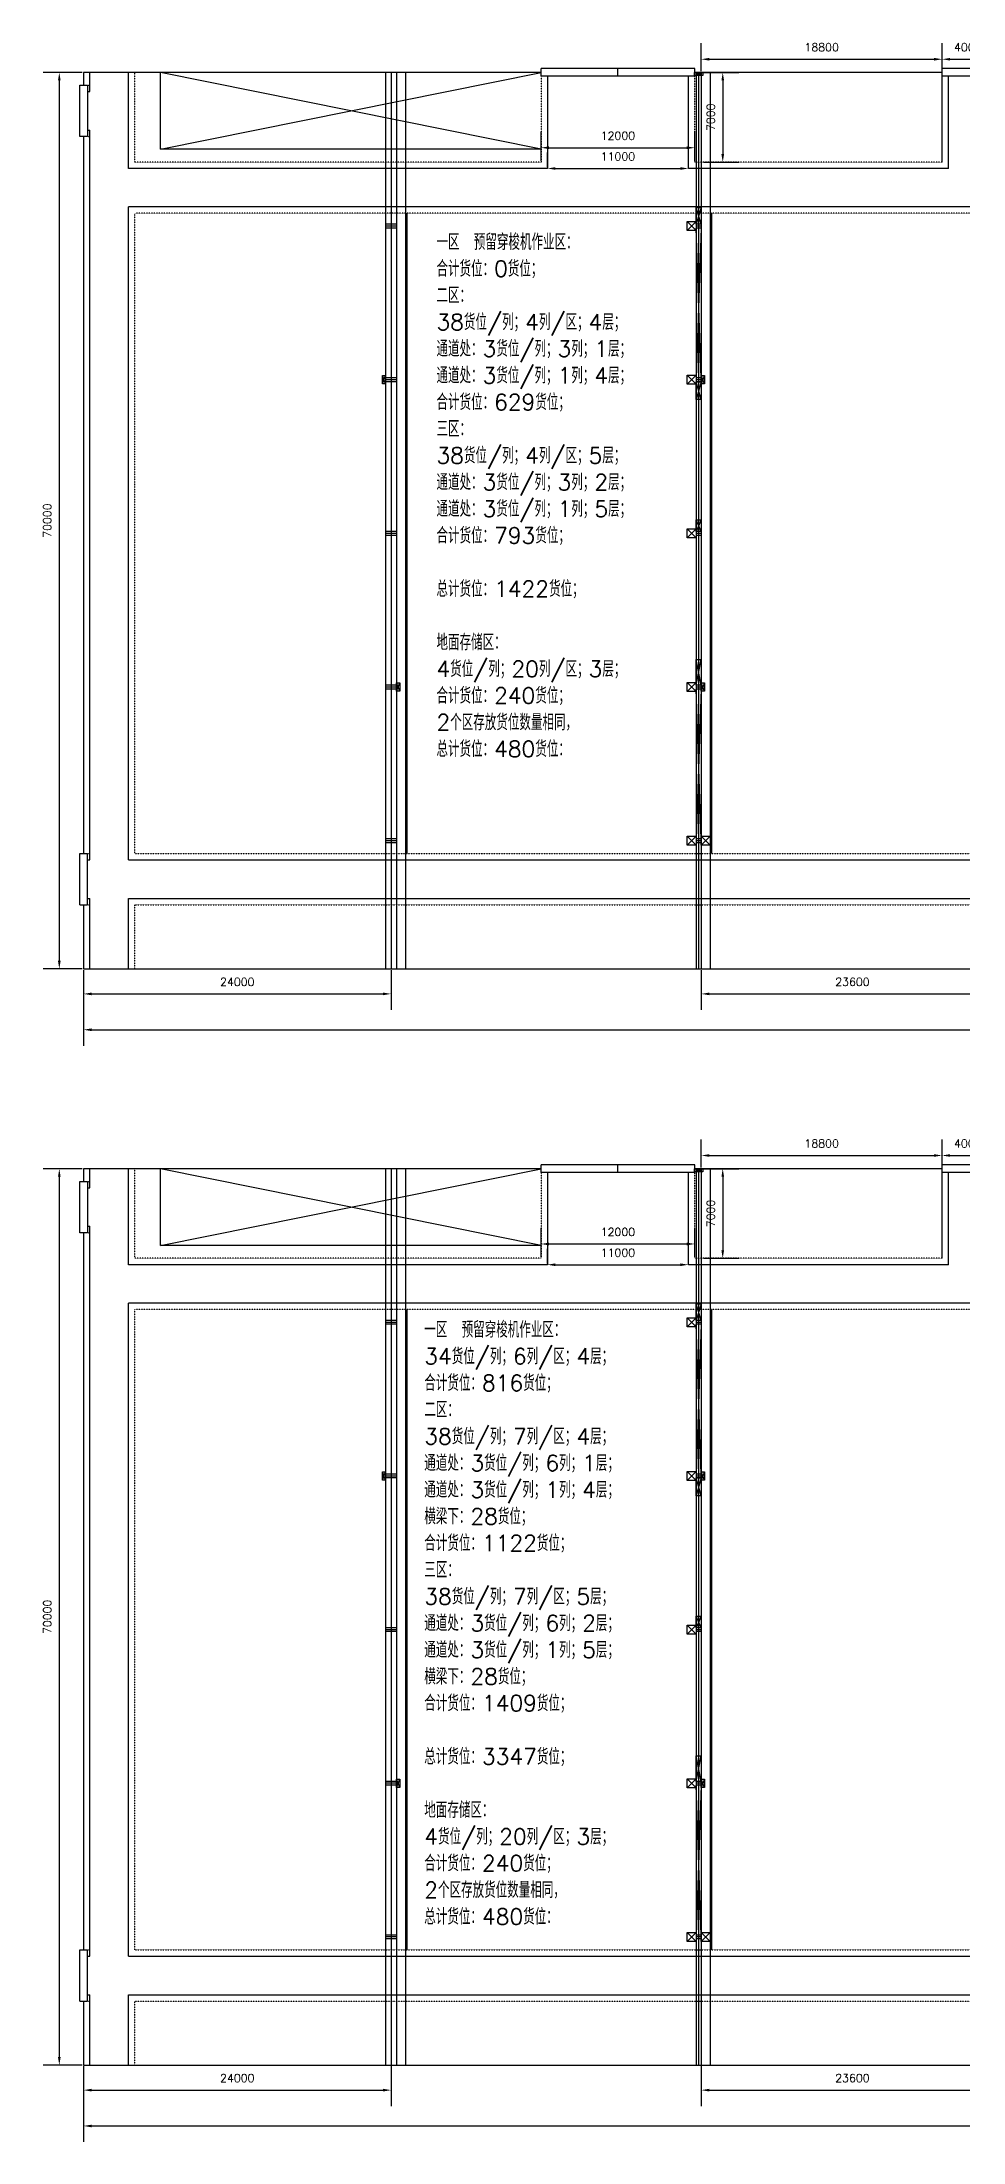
# Model space of a CAD drawing. Header units: millimetres. Extents: x 6622 to 532820, y 3370 to 359312.
# Drawn here: x 6622 to 78485, y 3370 to 167368 of the extents above; entities that cross this region are included whole.
import ezdxf

# ---------------------------------------------------------------- set-up
doc = ezdxf.new("R2010")
doc.units = ezdxf.units.MM
doc.linetypes.add('ACAD_ISO03W100', pattern=[30, 12, -18])
doc.styles.get("Standard").update_dxf_attribs({"font": 'txt', "bigfont": 'gbcbig.shx'})
doc.dimstyles.new('ISO-25', dxfattribs={"dimtxt": 625, "dimasz": 625, "dimexe": 1250, "dimexo": 100, "dimgap": 625, "dimtad": 1, "dimtxsty": 'Standard', "dimcen": 2.5, "dimadec": 0, "dimazin": 0, "dimtfac": 1, "dimtmove": 0, "dimatfit": 3, "dimfxl": 1, "dimarcsym": 0})

# ---------------------------------------------------------------- blocks, each defined once
blk = doc.blocks.new('*D10')
at = {"color": 0, "lineweight": -2, "transparency": 16777216}
for p, q in [((58260, 79380), (60990, 79380)), ((59740, 78755), (59740, 73005)), ((58260, 72380), (60990, 72380))]:
    blk.add_line(p, q, dxfattribs=at)
at = {"color": 0, "transparency": 16777216}
for points in [[(59636, 78755), (59844, 78755), (59740, 79380)], [(59636, 73005), (59844, 73005), (59740, 72380)]]:
    blk.add_solid(points, dxfattribs=at)
at = {"layer": 'Defpoints', "color": 0, "transparency": 16777216}
for p in [(58160, 79380), (58160, 72380), (59740, 72380)]:
    blk.add_point(p, dxfattribs=at)
at = {"color": 0, "transparency": 16777216, "insert": (58802, 75880), "char_height": 625, "attachment_point": 5, "rotation": 90}
blk.add_mtext('7000', dxfattribs=at)
blk = doc.blocks.new('*D15')
at = {"color": 0, "lineweight": -2, "transparency": 16777216}
for p, q in [((58060, 79480), (58060, 81660)), ((58685, 80410), (76235, 80410)), ((76860, 79480), (76860, 81660))]:
    blk.add_line(p, q, dxfattribs=at)
at = {"color": 0, "transparency": 16777216}
for points in [[(58685, 80514), (58685, 80306), (58060, 80410)], [(76235, 80514), (76235, 80306), (76860, 80410)]]:
    blk.add_solid(points, dxfattribs=at)
at = {"layer": 'Defpoints', "color": 0, "transparency": 16777216}
for p in [(76860, 80410), (58060, 79380), (76860, 79380)]:
    blk.add_point(p, dxfattribs=at)
at = {"color": 0, "transparency": 16777216, "insert": (67460, 81348), "char_height": 625, "attachment_point": 5}
blk.add_mtext('18800', dxfattribs=at)
blk = doc.blocks.new('*D16')
at = {"color": 0, "lineweight": -2, "transparency": 16777216}
for p, q in [((76860, 79780), (76860, 81660)), ((77485, 80410), (80235, 80410)), ((80860, 79780), (80860, 81660))]:
    blk.add_line(p, q, dxfattribs=at)
at = {"color": 0, "transparency": 16777216}
for points in [[(77485, 80514), (77485, 80306), (76860, 80410)], [(80235, 80514), (80235, 80306), (80860, 80410)]]:
    blk.add_solid(points, dxfattribs=at)
at = {"layer": 'Defpoints', "color": 0, "transparency": 16777216}
for p in [(80860, 80410), (76860, 79680), (80860, 79680)]:
    blk.add_point(p, dxfattribs=at)
at = {"color": 0, "transparency": 16777216, "insert": (78860, 81348), "char_height": 625, "attachment_point": 5}
blk.add_mtext('4000', dxfattribs=at)
blk = doc.blocks.new('*D42')
at = {"color": 0, "lineweight": -2, "transparency": 16777216}
for p, q in [((58060, 9280), (58060, 6170)), ((81660, 9280), (81660, 6170)), ((58685, 7420), (81035, 7420))]:
    blk.add_line(p, q, dxfattribs=at)
at = {"color": 0, "transparency": 16777216}
for points in [[(58685, 7524), (58685, 7316), (58060, 7420)], [(81035, 7524), (81035, 7316), (81660, 7420)]]:
    blk.add_solid(points, dxfattribs=at)
at = {"layer": 'Defpoints', "color": 0, "transparency": 16777216}
for p in [(58060, 9380), (81660, 9380), (81660, 7420)]:
    blk.add_point(p, dxfattribs=at)
at = {"color": 0, "transparency": 16777216, "insert": (69860, 8358), "char_height": 625, "attachment_point": 5}
blk.add_mtext('23600', dxfattribs=at)
blk = doc.blocks.new('*D44')
at = {"color": 0, "lineweight": -2, "transparency": 16777216}
for p, q in [((9760, 79380), (6720, 79380)), ((7970, 78755), (7970, 10005)), ((9760, 9380), (6720, 9380))]:
    blk.add_line(p, q, dxfattribs=at)
at = {"color": 0, "transparency": 16777216}
for points in [[(7866, 78755), (8074, 78755), (7970, 79380)], [(7866, 10005), (8074, 10005), (7970, 9380)]]:
    blk.add_solid(points, dxfattribs=at)
at = {"layer": 'Defpoints', "color": 0, "transparency": 16777216}
for p in [(9860, 79380), (7970, 9380), (9860, 9380)]:
    blk.add_point(p, dxfattribs=at)
at = {"color": 0, "transparency": 16777216, "insert": (7033, 44380), "char_height": 625, "attachment_point": 5, "rotation": 90}
blk.add_mtext('70000', dxfattribs=at)
blk = doc.blocks.new('*D45')
at = {"color": 0, "lineweight": -2, "transparency": 16777216}
for p, q in [((9860, 9280), (9860, 6170)), ((33860, 9280), (33860, 6170)), ((10485, 7420), (33235, 7420))]:
    blk.add_line(p, q, dxfattribs=at)
at = {"color": 0, "transparency": 16777216}
for points in [[(10485, 7524), (10485, 7316), (9860, 7420)], [(33235, 7524), (33235, 7316), (33860, 7420)]]:
    blk.add_solid(points, dxfattribs=at)
at = {"layer": 'Defpoints', "color": 0, "transparency": 16777216}
for p in [(9860, 9380), (33860, 9380), (33860, 7420)]:
    blk.add_point(p, dxfattribs=at)
at = {"color": 0, "transparency": 16777216, "insert": (21860, 8358), "char_height": 625, "attachment_point": 5}
blk.add_mtext('24000', dxfattribs=at)
blk = doc.blocks.new('*D48')
at = {"color": 0, "lineweight": -2, "transparency": 16777216}
for p, q in [((46060, 71980), (46060, 73130)), ((57060, 71980), (57060, 73130)), ((46685, 71880), (56435, 71880))]:
    blk.add_line(p, q, dxfattribs=at)
at = {"color": 0, "transparency": 16777216}
for points in [[(46685, 71984), (46685, 71776), (46060, 71880)], [(56435, 71984), (56435, 71776), (57060, 71880)]]:
    blk.add_solid(points, dxfattribs=at)
at = {"layer": 'Defpoints', "color": 0, "transparency": 16777216}
for p in [(46060, 71880), (57060, 71880), (57060, 71880)]:
    blk.add_point(p, dxfattribs=at)
at = {"color": 0, "transparency": 16777216, "insert": (51560, 72817), "char_height": 625, "attachment_point": 5}
blk.add_mtext('11000', dxfattribs=at)
blk = doc.blocks.new('*D49')
at = {"color": 0, "lineweight": -2, "transparency": 16777216}
for p, q in [((45560, 72480), (45560, 74750)), ((57560, 72480), (57560, 74750)), ((46185, 73500), (56935, 73500))]:
    blk.add_line(p, q, dxfattribs=at)
at = {"color": 0, "transparency": 16777216}
for points in [[(46185, 73604), (46185, 73396), (45560, 73500)], [(56935, 73604), (56935, 73396), (57560, 73500)]]:
    blk.add_solid(points, dxfattribs=at)
at = {"layer": 'Defpoints', "color": 0, "transparency": 16777216}
for p in [(45560, 72380), (57560, 73500), (57560, 72380)]:
    blk.add_point(p, dxfattribs=at)
at = {"color": 0, "transparency": 16777216, "insert": (51560, 74438), "char_height": 625, "attachment_point": 5}
blk.add_mtext('12000', dxfattribs=at)
blk = doc.blocks.new('*D50')
at = {"color": 0, "lineweight": -2, "transparency": 16777216}
for p, q in [((9860, 9280), (9860, 3370)), ((153860, 9280), (153860, 3370)), ((10485, 4620), (153235, 4620))]:
    blk.add_line(p, q, dxfattribs=at)
at = {"color": 0, "transparency": 16777216}
for points in [[(10485, 4724), (10485, 4516), (9860, 4620)], [(153235, 4724), (153235, 4516), (153860, 4620)]]:
    blk.add_solid(points, dxfattribs=at)
at = {"layer": 'Defpoints', "color": 0, "transparency": 16777216}
for p in [(9860, 9380), (153860, 9380), (153860, 4620)]:
    blk.add_point(p, dxfattribs=at)
at = {"color": 0, "transparency": 16777216, "insert": (81860, 5558), "char_height": 625, "attachment_point": 5}
blk.add_mtext('144000', dxfattribs=at)
blk = doc.blocks.new('*D103')
at = {"color": 0, "lineweight": -2, "transparency": 16777216}
for p, q in [((58260, 164990), (60990, 164990)), ((59740, 164365), (59740, 158615)), ((58260, 157990), (60990, 157990))]:
    blk.add_line(p, q, dxfattribs=at)
at = {"color": 0, "transparency": 16777216}
for points in [[(59636, 164365), (59844, 164365), (59740, 164990)], [(59636, 158615), (59844, 158615), (59740, 157990)]]:
    blk.add_solid(points, dxfattribs=at)
at = {"layer": 'Defpoints', "color": 0, "transparency": 16777216}
for p in [(58160, 164990), (58160, 157990), (59740, 157990)]:
    blk.add_point(p, dxfattribs=at)
at = {"color": 0, "transparency": 16777216, "insert": (58802, 161490), "char_height": 625, "attachment_point": 5, "rotation": 90}
blk.add_mtext('7000', dxfattribs=at)
blk = doc.blocks.new('*D120')
at = {"color": 0, "lineweight": -2, "transparency": 16777216}
for p, q in [((58060, 165090), (58060, 167270)), ((58685, 166020), (76235, 166020)), ((76860, 165090), (76860, 167270))]:
    blk.add_line(p, q, dxfattribs=at)
at = {"color": 0, "transparency": 16777216}
for points in [[(58685, 166124), (58685, 165916), (58060, 166020)], [(76235, 166124), (76235, 165916), (76860, 166020)]]:
    blk.add_solid(points, dxfattribs=at)
at = {"layer": 'Defpoints', "color": 0, "transparency": 16777216}
for p in [(76860, 166020), (58060, 164990), (76860, 164990)]:
    blk.add_point(p, dxfattribs=at)
at = {"color": 0, "transparency": 16777216, "insert": (67460, 166958), "char_height": 625, "attachment_point": 5}
blk.add_mtext('18800', dxfattribs=at)
blk = doc.blocks.new('*D121')
at = {"color": 0, "lineweight": -2, "transparency": 16777216}
for p, q in [((76860, 165390), (76860, 167270)), ((77485, 166020), (80235, 166020)), ((80860, 165390), (80860, 167270))]:
    blk.add_line(p, q, dxfattribs=at)
at = {"color": 0, "transparency": 16777216}
for points in [[(77485, 166124), (77485, 165916), (76860, 166020)], [(80235, 166124), (80235, 165916), (80860, 166020)]]:
    blk.add_solid(points, dxfattribs=at)
at = {"layer": 'Defpoints', "color": 0, "transparency": 16777216}
for p in [(80860, 166020), (76860, 165290), (80860, 165290)]:
    blk.add_point(p, dxfattribs=at)
at = {"color": 0, "transparency": 16777216, "insert": (78860, 166958), "char_height": 625, "attachment_point": 5}
blk.add_mtext('4000', dxfattribs=at)
blk = doc.blocks.new('*D108')
at = {"color": 0, "lineweight": -2, "transparency": 16777216}
for p, q in [((58060, 94890), (58060, 91780)), ((81660, 94890), (81660, 91780)), ((58685, 93030), (81035, 93030))]:
    blk.add_line(p, q, dxfattribs=at)
at = {"color": 0, "transparency": 16777216}
for points in [[(58685, 93134), (58685, 92926), (58060, 93030)], [(81035, 93134), (81035, 92926), (81660, 93030)]]:
    blk.add_solid(points, dxfattribs=at)
at = {"layer": 'Defpoints', "color": 0, "transparency": 16777216}
for p in [(58060, 94990), (81660, 94990), (81660, 93030)]:
    blk.add_point(p, dxfattribs=at)
at = {"color": 0, "transparency": 16777216, "insert": (69860, 93968), "char_height": 625, "attachment_point": 5}
blk.add_mtext('23600', dxfattribs=at)
blk = doc.blocks.new('*D143')
at = {"color": 0, "lineweight": -2, "transparency": 16777216}
for p, q in [((9760, 164990), (6720, 164990)), ((7970, 164365), (7970, 95615)), ((9760, 94990), (6720, 94990))]:
    blk.add_line(p, q, dxfattribs=at)
at = {"color": 0, "transparency": 16777216}
for points in [[(7866, 164365), (8074, 164365), (7970, 164990)], [(7866, 95615), (8074, 95615), (7970, 94990)]]:
    blk.add_solid(points, dxfattribs=at)
at = {"layer": 'Defpoints', "color": 0, "transparency": 16777216}
for p in [(9860, 164990), (7970, 94990), (9860, 94990)]:
    blk.add_point(p, dxfattribs=at)
at = {"color": 0, "transparency": 16777216, "insert": (7032, 129990), "char_height": 625, "attachment_point": 5, "rotation": 90}
blk.add_mtext('70000', dxfattribs=at)
blk = doc.blocks.new('*D144')
at = {"color": 0, "lineweight": -2, "transparency": 16777216}
for p, q in [((9860, 94890), (9860, 91780)), ((33860, 94890), (33860, 91780)), ((10485, 93030), (33235, 93030))]:
    blk.add_line(p, q, dxfattribs=at)
at = {"color": 0, "transparency": 16777216}
for points in [[(10485, 93134), (10485, 92926), (9860, 93030)], [(33235, 93134), (33235, 92926), (33860, 93030)]]:
    blk.add_solid(points, dxfattribs=at)
at = {"layer": 'Defpoints', "color": 0, "transparency": 16777216}
for p in [(9860, 94990), (33860, 94990), (33860, 93030)]:
    blk.add_point(p, dxfattribs=at)
at = {"color": 0, "transparency": 16777216, "insert": (21860, 93968), "char_height": 625, "attachment_point": 5}
blk.add_mtext('24000', dxfattribs=at)
blk = doc.blocks.new('*D145')
at = {"color": 0, "lineweight": -2, "transparency": 16777216}
for p, q in [((46060, 157590), (46060, 158740)), ((46685, 157490), (56435, 157490)), ((57060, 157590), (57060, 158740))]:
    blk.add_line(p, q, dxfattribs=at)
at = {"color": 0, "transparency": 16777216}
for points in [[(46685, 157594), (46685, 157386), (46060, 157490)], [(56435, 157594), (56435, 157386), (57060, 157490)]]:
    blk.add_solid(points, dxfattribs=at)
at = {"layer": 'Defpoints', "color": 0, "transparency": 16777216}
for p in [(46060, 157490), (57060, 157490), (57060, 157490)]:
    blk.add_point(p, dxfattribs=at)
at = {"color": 0, "transparency": 16777216, "insert": (51560, 158427), "char_height": 625, "attachment_point": 5}
blk.add_mtext('11000', dxfattribs=at)
blk = doc.blocks.new('*D146')
at = {"color": 0, "lineweight": -2, "transparency": 16777216}
for p, q in [((45560, 158090), (45560, 160360)), ((46185, 159110), (56935, 159110)), ((57560, 158090), (57560, 160360))]:
    blk.add_line(p, q, dxfattribs=at)
at = {"color": 0, "transparency": 16777216}
for points in [[(46185, 159214), (46185, 159006), (45560, 159110)], [(56935, 159214), (56935, 159006), (57560, 159110)]]:
    blk.add_solid(points, dxfattribs=at)
at = {"layer": 'Defpoints', "color": 0, "transparency": 16777216}
for p in [(57560, 159110), (45560, 157990), (57560, 157990)]:
    blk.add_point(p, dxfattribs=at)
at = {"color": 0, "transparency": 16777216, "insert": (51560, 160048), "char_height": 625, "attachment_point": 5}
blk.add_mtext('12000', dxfattribs=at)
blk = doc.blocks.new('*D147')
at = {"color": 0, "lineweight": -2, "transparency": 16777216}
for p, q in [((9860, 94890), (9860, 88980)), ((153860, 94890), (153860, 88980)), ((10485, 90230), (153235, 90230))]:
    blk.add_line(p, q, dxfattribs=at)
at = {"color": 0, "transparency": 16777216}
for points in [[(10485, 90334), (10485, 90126), (9860, 90230)], [(153235, 90334), (153235, 90126), (153860, 90230)]]:
    blk.add_solid(points, dxfattribs=at)
at = {"layer": 'Defpoints', "color": 0, "transparency": 16777216}
for p in [(9860, 94990), (153860, 94990), (153860, 90230)]:
    blk.add_point(p, dxfattribs=at)
at = {"color": 0, "transparency": 16777216, "insert": (81860, 91168), "char_height": 625, "attachment_point": 5}
blk.add_mtext('144000', dxfattribs=at)

msp = doc.modelspace()

# ---------------------------------------------------------------- linework, layer by layer
for p, q in [((45560, 164990), (9860, 164990)), ((9860, 164990), (9860, 163990)), ((57560, 165290), (45560, 165290)), ((57560, 164690), (45560, 164690)), ((76860, 164990), (57560, 164990)), ((80860, 165290), (76860, 165290)), ((80860, 164690), (76860, 164690)), ((10160, 163490), (10360, 163490)), ((9860, 159990), (9860, 103990)), ((10160, 160490), (10360, 160490)), ((46060, 157490), (13360, 157490)), ((45560, 158990), (15860, 158990)), ((77360, 157490), (57060, 157490)), ((143360, 154490), (13360, 154490)), ((9560, 99990), (9560, 103990)), ((10160, 99990), (10160, 103990)), ((10160, 103490), (10360, 103490)), ((13360, 103490), (143360, 103490)), ((10160, 100482.819), (10360, 100482.819)), ((13360, 100482.819), (153560, 100482.819)), ((9860, 99990), (9860, 94990)), ((9860, 94990), (153860, 94990)), ((45560, 79380), (9860, 79380)), ((9860, 79380), (9860, 78380)), ((57560, 79680), (45560, 79680)), ((57560, 79080), (45560, 79080)), ((76860, 79380), (57560, 79380)), ((80860, 79680), (76860, 79680)), ((80860, 79080), (76860, 79080)), ((10160, 77880), (10360, 77880)), ((9860, 74380), (9860, 18380)), ((10160, 74880), (10360, 74880)), ((45560, 73380), (15860, 73380)), ((46060, 71880), (13360, 71880)), ((77360, 71880), (57060, 71880)), ((143360, 68880), (13360, 68880)), ((9560, 14380), (9560, 18380)), ((10160, 14380), (10160, 18380)), ((10160, 17880), (10360, 17880)), ((13360, 17880), (143360, 17880)), ((10160, 14872.819), (10360, 14872.819)), ((13360, 14872.819), (153560, 14872.819)), ((9860, 14380), (9860, 9380)), ((9860, 9380), (153860, 9380))]:
    msp.add_line(p, q)
at = {"color": 0}
for p, q in [((10360, 163490), (10360, 164990)), ((13360, 157490), (13360, 164990)), ((15860, 158990), (15860, 164990)), ((45560, 158990), (15860, 164990)), ((15860, 158990), (45560, 164990)), ((45560, 164690), (45560, 165290)), ((46060, 164690), (46060, 157490)), ((51560, 164690), (51560, 165290)), ((57060, 157490), (57060, 164690)), ((58185, 164740), (57535, 164990)), ((57535, 164740), (58185, 164990)), ((57560, 164690), (57560, 165290)), ((77360, 157490), (77360, 164690)), ((9560, 163990), (10160, 163990)), ((9560, 159990), (9560, 163990)), ((10160, 163990), (10160, 159990)), ((10160, 159990), (9560, 159990)), ((10360, 103490), (10360, 160490)), ((13360, 103490), (13360, 154490)), ((57660, 152640), (56960, 153340)), ((56960, 152640), (57660, 153340)), ((33435, 140665), (33185, 141315)), ((33185, 140665), (33435, 141315)), ((57660, 140640), (56960, 141340)), ((56960, 140640), (57660, 141340)), ((58310, 140665), (58060, 141315)), ((58310, 141315), (58060, 140665)), ((58060, 139440), (57660, 140840)), ((58060, 140840), (57660, 139440)), ((58060, 130040), (57660, 129140)), ((58060, 129140), (57660, 130040)), ((57660, 128640), (56960, 129340)), ((56960, 128640), (57660, 129340)), ((58060, 117140), (57660, 119140)), ((57660, 117140), (58060, 119140)), ((34535, 116665), (34285, 117315)), ((34285, 116665), (34535, 117315)), ((57660, 116640), (56960, 117340)), ((56960, 116640), (57660, 117340)), ((58310, 116665), (58060, 117315)), ((58310, 117315), (58060, 116665)), ((57660, 104640), (56960, 105340)), ((56960, 104640), (57660, 105340)), ((58760, 104640), (58060, 105340)), ((58060, 104640), (58760, 105340)), ((9560, 103990), (10160, 103990)), ((10360, 94990), (10360, 100482.819)), ((13360, 94990), (13360, 100482.819)), ((9560, 99990), (10160, 99990)), ((10360, 77880), (10360, 79380)), ((13360, 71880), (13360, 79380)), ((15860, 73380), (15860, 79380)), ((45560, 73380), (15860, 79380)), ((15860, 73380), (45560, 79380)), ((45560, 79080), (45560, 79680)), ((46060, 79080), (46060, 71880)), ((51560, 79080), (51560, 79680)), ((57060, 71880), (57060, 79080)), ((58185, 79130), (57535, 79380)), ((57535, 79130), (58185, 79380)), ((57560, 79080), (57560, 79680)), ((77360, 71880), (77360, 79080)), ((9560, 78380), (10160, 78380)), ((9560, 74380), (9560, 78380)), ((10160, 78380), (10160, 74380)), ((10160, 74380), (9560, 74380)), ((10360, 17880), (10360, 74880)), ((13360, 17880), (13360, 68880)), ((57660, 67030), (56960, 67730)), ((56960, 67030), (57660, 67730)), ((33435, 55055), (33185, 55705)), ((33185, 55055), (33435, 55705)), ((57660, 55030), (56960, 55730)), ((56960, 55030), (57660, 55730)), ((58060, 53830), (57660, 55230)), ((58060, 55230), (57660, 53830)), ((58310, 55055), (58060, 55705)), ((58310, 55705), (58060, 55055)), ((58060, 44430), (57660, 43530)), ((58060, 43530), (57660, 44430)), ((57660, 43030), (56960, 43730)), ((56960, 43030), (57660, 43730)), ((58060, 31530), (57660, 33530)), ((57660, 31530), (58060, 33530)), ((34535, 31055), (34285, 31705)), ((34285, 31055), (34535, 31705)), ((57660, 31030), (56960, 31730)), ((56960, 31030), (57660, 31730)), ((58310, 31055), (58060, 31705)), ((58310, 31705), (58060, 31055)), ((57660, 19030), (56960, 19730)), ((56960, 19030), (57660, 19730)), ((58760, 19030), (58060, 19730)), ((58060, 19030), (58760, 19730)), ((9560, 18380), (10160, 18380)), ((10360, 9380), (10360, 14872.819)), ((13360, 9380), (13360, 14872.819)), ((9560, 14380), (10160, 14380))]:
    msp.add_line(p, q, dxfattribs=at)
at = {"color": 2, "linetype": 'ACAD_ISO03W100'}
for p, q in [((13860, 157990), (13860, 164990)), ((45560, 164690), (45560, 157990)), ((57560, 157990), (57560, 164690)), ((10160, 163990), (10360, 163990)), ((10160, 159990), (10360, 159990)), ((45560, 157990), (13860, 157990)), ((76860, 157990), (57560, 157990)), ((142860, 153990), (13860, 153990)), ((13860, 103990), (13860, 153990)), ((10160, 103990), (10360, 103990)), ((13860, 103990), (142860, 103990)), ((10160, 99990), (10360, 99990)), ((13860, 99990), (153560, 99990)), ((13860, 94990), (13860, 99990)), ((13860, 72380), (13860, 79380)), ((45560, 79080), (45560, 72380)), ((57560, 72380), (57560, 79080)), ((10160, 78380), (10360, 78380)), ((10160, 74380), (10360, 74380)), ((45560, 72380), (13860, 72380)), ((76860, 72380), (57560, 72380)), ((142860, 68380), (13860, 68380)), ((13860, 18380), (13860, 68380)), ((10160, 18380), (10360, 18380)), ((13860, 18380), (142860, 18380)), ((10160, 14380), (10360, 14380)), ((13860, 14380), (153560, 14380)), ((13860, 9380), (13860, 14380))]:
    msp.add_line(p, q, dxfattribs=at)
at = {"color": 4}
for p, q in [((33435, 164990), (33435, 94990)), ((33860, 164990), (33860, 94990)), ((34285, 164990), (34285, 94990)), ((57660, 164990), (57660, 94990)), ((57860, 164990), (57860, 94990)), ((58060, 164990), (58060, 94990)), ((34285, 153145), (33435, 153145)), ((34285, 152990), (33435, 152990)), ((34285, 152835), (33435, 152835)), ((58060, 153140), (57660, 153140)), ((58060, 152990), (57660, 152990)), ((58060, 152840), (57660, 152840)), ((58060, 152840), (57660, 141140)), ((58060, 141140), (57660, 152840)), ((34285, 141145), (33435, 141145)), ((58060, 141140), (57660, 141140)), ((34285, 140990), (33435, 140990)), ((34285, 140835), (33435, 140835)), ((58060, 140990), (57660, 140990)), ((58060, 140840), (57660, 140840)), ((34285, 129145), (33435, 129145)), ((34285, 128990), (33435, 128990)), ((34285, 128835), (33435, 128835)), ((58060, 129140), (57660, 129140)), ((58060, 128990), (57660, 128990)), ((58060, 128840), (57660, 128840)), ((34285, 117145), (33435, 117145)), ((34285, 116990), (33435, 116990)), ((34285, 116835), (33435, 116835)), ((58060, 117140), (57660, 117140)), ((58060, 116990), (57660, 116990)), ((58060, 116840), (57660, 116840)), ((58060, 105140), (57660, 116840)), ((58060, 116840), (57660, 105140)), ((34285, 105145), (33435, 105145)), ((34285, 104990), (33435, 104990)), ((58060, 105140), (57660, 105140)), ((58060, 104990), (57660, 104990)), ((34285, 104835), (33435, 104835)), ((58060, 104840), (57660, 104840)), ((33435, 79380), (33435, 9380)), ((33860, 79380), (33860, 9380)), ((34285, 79380), (34285, 9380)), ((57660, 79380), (57660, 9380)), ((57860, 79380), (57860, 9380)), ((58060, 79380), (58060, 9380)), ((34285, 67535), (33435, 67535)), ((34285, 67380), (33435, 67380)), ((58060, 67530), (57660, 67530)), ((58060, 67380), (57660, 67380)), ((34285, 67225), (33435, 67225)), ((58060, 67230), (57660, 67230)), ((58060, 67230), (57660, 55530)), ((58060, 55530), (57660, 67230)), ((34285, 55535), (33435, 55535)), ((34285, 55380), (33435, 55380)), ((34285, 55225), (33435, 55225)), ((58060, 55530), (57660, 55530)), ((58060, 55380), (57660, 55380)), ((58060, 55230), (57660, 55230)), ((34285, 43535), (33435, 43535)), ((34285, 43380), (33435, 43380)), ((34285, 43225), (33435, 43225)), ((58060, 43530), (57660, 43530)), ((58060, 43380), (57660, 43380)), ((58060, 43230), (57660, 43230)), ((34285, 31535), (33435, 31535)), ((34285, 31380), (33435, 31380)), ((34285, 31225), (33435, 31225)), ((58060, 31530), (57660, 31530)), ((58060, 31380), (57660, 31380)), ((58060, 31230), (57660, 31230)), ((58060, 19530), (57660, 31230)), ((58060, 31230), (57660, 19530)), ((34285, 19535), (33435, 19535)), ((34285, 19380), (33435, 19380)), ((34285, 19225), (33435, 19225)), ((58060, 19530), (57660, 19530)), ((58060, 19380), (57660, 19380)), ((58060, 19230), (57660, 19230))]:
    msp.add_line(p, q, dxfattribs=at)
at = {"color": 1}
for p, q in [((34985, 164990), (34985, 94990)), ((58760, 164990), (58760, 94990)), ((58060, 154440), (57660, 153140)), ((58060, 153140), (57660, 154440)), ((34985, 79380), (34985, 9380)), ((58760, 79380), (58760, 9380)), ((58060, 68830), (57660, 67530)), ((58060, 67530), (57660, 68830))]:
    msp.add_line(p, q, dxfattribs=at)
at = {"color": 2, "linetype": 'Continuous'}
for p, q in [((76860, 157990), (76860, 165290)), ((76860, 72380), (76860, 79680))]:
    msp.add_line(p, q, dxfattribs=at)
at = {"color": 2}
for p, q in [((35085, 153990), (35085, 103990)), ((58860, 153990), (58860, 103990)), ((35085, 68380), (35085, 18380)), ((58860, 68380), (58860, 18380))]:
    msp.add_line(p, q, dxfattribs=at)
at = {"color": 0}
for points in [[(57535, 164990), (58185, 164990), (58185, 164740), (57535, 164740)], [(56960, 153340), (57660, 153340), (57660, 152640), (56960, 152640)], [(33185, 141315), (33435, 141315), (33435, 140665), (33185, 140665)], [(56960, 141340), (57660, 141340), (57660, 140640), (56960, 140640)], [(58060, 141315), (58310, 141315), (58310, 140665), (58060, 140665)], [(57660, 140840), (58060, 140840), (58060, 139440), (57660, 139440)], [(57660, 130040), (58060, 130040), (58060, 129140), (57660, 129140)], [(56960, 129340), (57660, 129340), (57660, 128640), (56960, 128640)], [(57660, 119140), (58060, 119140), (58060, 117140), (57660, 117140)], [(34285, 117315), (34535, 117315), (34535, 116665), (34285, 116665)], [(56960, 117340), (57660, 117340), (57660, 116640), (56960, 116640)], [(58060, 117315), (58310, 117315), (58310, 116665), (58060, 116665)], [(56960, 105340), (57660, 105340), (57660, 104640), (56960, 104640)], [(58060, 105340), (58760, 105340), (58760, 104640), (58060, 104640)], [(57535, 79380), (58185, 79380), (58185, 79130), (57535, 79130)], [(56960, 67730), (57660, 67730), (57660, 67030), (56960, 67030)], [(33185, 55705), (33435, 55705), (33435, 55055), (33185, 55055)], [(56960, 55730), (57660, 55730), (57660, 55030), (56960, 55030)], [(57660, 55230), (58060, 55230), (58060, 53830), (57660, 53830)], [(58060, 55705), (58310, 55705), (58310, 55055), (58060, 55055)], [(57660, 44430), (58060, 44430), (58060, 43530), (57660, 43530)], [(56960, 43730), (57660, 43730), (57660, 43030), (56960, 43030)], [(57660, 33530), (58060, 33530), (58060, 31530), (57660, 31530)], [(34285, 31705), (34535, 31705), (34535, 31055), (34285, 31055)], [(56960, 31730), (57660, 31730), (57660, 31030), (56960, 31030)], [(58060, 31705), (58310, 31705), (58310, 31055), (58060, 31055)], [(56960, 19730), (57660, 19730), (57660, 19030), (56960, 19030)], [(58060, 19730), (58760, 19730), (58760, 19030), (58060, 19030)]]:
    msp.add_lwpolyline(points, close=True, dxfattribs=at)
at = {"color": 1}
for points in [[(57660, 154440), (58060, 154440), (58060, 153140), (57660, 153140)], [(57660, 68830), (58060, 68830), (58060, 67530), (57660, 67530)]]:
    msp.add_lwpolyline(points, close=True, dxfattribs=at)

# ---------------------------------------------------------------- texts
at = {"color": 0, "char_height": 1250, "width": 20004.14795, "attachment_point": 1}
for s, insert in [('一区 预留穿梭机作业区：\\P合计货位：0货位；\\P二区：\\P38货位/列；4列/区；4层；\\P通道处：3货位/列；3列；1层；\\P通道处：3货位/列；1列；4层；\\P合计货位：629货位；\\P三区：\\P38货位/列；4列/区；5层；\\P通道处：3货位/列；3列；2层；\\P通道处：3货位/列；1列；5层；\\P合计货位：793货位；\\P\\P总计货位：1422货位；\\P\\P地面存储区：\\P4货位/列；20列/区；3层；\\P合计货位：240货位；\\P2个区存放货位数量相同，\\P总计货位：480货位：', (37400, 152372.72)), ('一区 预留穿梭机作业区：\\P34货位/列；6列/区；4层；\\P合计货位：816货位；\\P二区：\\P38货位/列；7列/区；4层；\\P通道处：3货位/列；6列；1层；\\P通道处：3货位/列；1列；4层；\\P横梁下：28货位；\\P合计货位：1122货位；\\P三区：\\P38货位/列；7列/区；5层；\\P通道处：3货位/列；6列；2层；\\P通道处：3货位/列；1列；5层；\\P横梁下：28货位；\\P合计货位：1409货位；\\P\\P总计货位：3347货位；\\P\\P地面存储区：\\P4货位/列；20列/区；3层；\\P合计货位：240货位；\\P2个区存放货位数量相同，\\P总计货位：480货位：', (36450, 67436.054))]:
    msp.add_mtext(s, dxfattribs=dict(at, insert=insert))

# ---------------------------------------------------------------- dimensions: what is measured, and where the dimension line sits
at = {"color": 0}
for base, p1, p2, picture, middle in [((76860, 166020), (58060, 164990), (76860, 164990), '*D120', (67460, 166957.5)), ((80860, 166020), (76860, 165290), (80860, 165290), '*D121', (78860, 166957.5)), ((57560, 159110), (45560, 157990), (57560, 157990), '*D146', (51560, 160047.5)), ((57060, 157490), (46060, 157490), (57060, 157490), '*D145', (51560, 158427.5)), ((33860, 93030), (9860, 94990), (33860, 94990), '*D144', (21860, 93967.5)), ((153860, 90230), (9860, 94990), (153860, 94990), '*D147', (81860, 91167.5)), ((81660, 93030), (58060, 94990), (81660, 94990), '*D108', (69860, 93967.5)), ((76860, 80410), (58060, 79380), (76860, 79380), '*D15', (67460, 81347.5)), ((80860, 80410), (76860, 79680), (80860, 79680), '*D16', (78860, 81347.5)), ((57560, 73500), (45560, 72380), (57560, 72380), '*D49', (51560, 74437.5)), ((57060, 71880), (46060, 71880), (57060, 71880), '*D48', (51560, 72817.5)), ((33860, 7420), (9860, 9380), (33860, 9380), '*D45', (21860, 8357.5)), ((153860, 4620), (9860, 9380), (153860, 9380), '*D50', (81860, 5557.5)), ((81660, 7420), (58060, 9380), (81660, 9380), '*D42', (69860, 8357.5))]:
    dim = msp.add_linear_dim(base=base, p1=p1, p2=p2, dimstyle='ISO-25', dxfattribs=at)
    dim.commit()
    dim.dimension.update_dxf_attribs({"geometry": picture, "text_midpoint": middle})
for base, p1, p2, picture, middle in [((7970, 94990), (9860, 164990), (9860, 94990), '*D143', (7032.5, 129990)), ((59740, 157990), (58160, 164990), (58160, 157990), '*D103', (58802.5, 161490)), ((7970, 9380), (9860, 79380), (9860, 9380), '*D44', (7032.5, 44380)), ((59740, 72380), (58160, 79380), (58160, 72380), '*D10', (58802.5, 75880))]:
    dim = msp.add_linear_dim(base=base, p1=p1, p2=p2, angle=90, dimstyle='ISO-25', dxfattribs=at)
    dim.commit()
    dim.dimension.update_dxf_attribs({"geometry": picture, "text_midpoint": middle})

doc.saveas('drawing.dxf')
